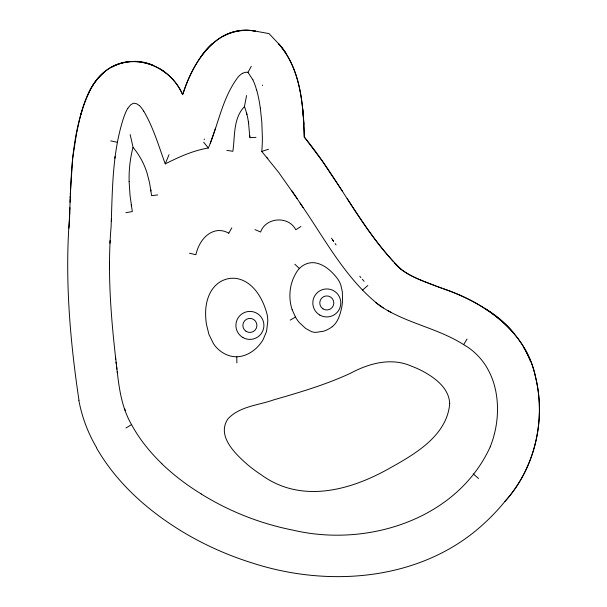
<?xml version="1.0" encoding="UTF-8"?>
<svg xmlns="http://www.w3.org/2000/svg" width="607" height="607" viewBox="0 0 607 607"><rect width="100%" height="100%" fill="white"/><g stroke="black" fill="none" stroke-linecap="round" stroke-linejoin="round"><path stroke-width="0.91" d="M69.82 210.386L69.904 207.67M70.071 202.245L70.154 199.528M70.26 196.19L69.456 220.409M70.192 198.17C71.702 160.574 74.137 120.869 91.832 86.877C113.448 48.689 165.4 56.056 182.358 94.138M69.684 214.461L69.775 211.744M70.329 194.21L72.597 158.435L76.528 133.699M69.638 215.819C64.661 277.376 69.858 339.321 78.978 400.271M111.369 221.183L111.468 218.755M69.433 220.925L68.978 228.156M109.95 243.27L110.087 240.539M114.822 158.26L115.042 156.591M117.439 373.411C111.589 324.821 106.923 275.608 111.096 226.684C112.401 192.047 112.166 156.803 121.939 123.229A93.273 93.273 0 0 1 124.883 114.351A39.956 39.956 0 0 1 127.781 108.334M246.571 95.534L244.416 106.673C232.982 118.464 235.114 136.37 232.845 151.31L226.813 150.346M76.672 132.986C80.777 113.304 85.261 92.218 99.29 76.945C124.223 48.317 169.019 62.43 182.669 94.707C192.639 62.832 216.046 23.635 255.509 31.154L269.022 33.613L278.454 43.598C300.882 68.803 303.272 104.867 304.289 137.061C339.313 179.232 361.757 231.419 401.515 269.667C413.481 278.423 427.92 282.794 441.539 288.173M213.793 133.274L215.485 128.206M213.512 134.124L210.234 143.404M204.157 139.731L204.415 139.033M183.018 93.751C192.965 62.126 216.517 23.696 255.509 31.154A50.161 50.161 0 0 0 223.778 35.927M143.753 111.164C153.404 127.599 158.753 146.097 165.233 163.905L168.989 154.739M490.266 446.775C457.094 519.41 367.311 547.643 293.181 530.177A275.449 275.449 0 0 1 201.205 493.992M165.233 163.905C178.921 156.985 193.132 150.521 208.376 148.009C218.437 124.42 222.344 97.461 238.331 76.785A17.391 17.391 0 0 1 242.603 73.265M251.275 66.315L247.99 72.37L252.861 79.828M228.809 233.149L231.806 227.822M300.617 203.846C324.973 239.021 345.641 279.121 380.012 305.799A100.284 100.284 0 0 0 384.58 308.751C409.475 323.842 439.081 328.903 463.642 344.639L467.033 339.032M332.272 326.695C338.16 322.044 340.224 314.267 341.741 307.248A59.251 59.251 0 0 0 342.56 300.685L342.34 291.853L340.914 285.396A24.508 24.508 0 0 0 336.718 277.672C331.255 270.881 324.275 264.477 315.42 262.892A17.391 17.391 0 0 0 306.702 263.719C301.838 265.456 297.954 269.174 295.624 273.749A43.347 43.347 0 0 0 290.025 292.164A44.66 44.66 0 0 0 292.142 309.714M96.392 447.678C117.629 484.849 151.204 513.628 187.874 534.911A320.413 320.413 0 0 0 251.04 562.59C328.417 588.137 421.926 580.891 483.817 523.727A202.897 202.897 0 0 0 504.971 501.382C534.926 468.376 546.11 419.953 535.488 376.864C525.67 329.146 481.457 300.875 438.11 286.883M504.971 501.382C534.911 468.369 546.103 419.953 535.488 376.864C526.026 331.308 484.91 302.688 443.254 288.826M362.576 290.063L367.85 285.48M300.966 226.51L295.784 229.742C288.591 215.614 265.912 217.131 260.593 232.011L254.978 229.598M125.922 428.026L131.544 424.612C122.159 408.534 119.306 389.975 117.234 371.772M290.176 320.132L295.465 317.074A37.095 37.095 0 0 0 299.259 322.507L305.716 328.501L311.52 331.65A16.609 16.609 0 0 0 315.868 332.378L323.485 331.255A29.637 29.637 0 0 0 332.264 326.687M260.335 108.114L261.807 122.083L262.368 137.387A138.093 138.093 0 0 1 261.761 151.416L268.499 149.246M125.861 212.67L132.318 211.577L130.05 195.583L129.109 181.485M157.676 194.93L151.613 195.689L149.542 182.737L147.099 173.215A74.107 74.107 0 0 0 133.1 147.448L130.156 134.549M236.783 356.795C246.123 356.521 254.637 351.021 260.266 343.812A36.716 36.716 0 0 0 263.165 339.503L266.519 331.543L267.801 321.27A40.487 40.487 0 0 0 267.095 314.373C263.157 299.092 253.294 281.147 236.161 278.423A24.584 24.584 0 0 0 222.648 280.517A24.257 24.257 0 0 0 219.62 282.194C209.203 288.985 205.409 302.256 205.614 314.115A72.734 72.734 0 0 0 206.471 324.442L208.967 334.518L213.558 343.797A30.828 30.828 0 0 0 216.798 347.864C221.927 353.304 229.234 356.87 236.783 356.795L236.897 362.925M255.972 137.364L249.872 137.69L248.445 121.939M110.709 140.885L117.538 142.334M189.505 253.24L195.886 254.72C197.609 247.277 201.175 239.97 207.215 235.099A20.099 20.099 0 0 1 217.708 230.584A18.726 18.726 0 0 1 228.771 233.209M436.395 286.238C421.835 280.343 405.423 275.601 394.793 263.263M387.888 310.625L390.999 312.385M463.642 344.639L467.572 347.045A63.743 63.743 0 0 1 488.711 370.877C494.439 381.757 497.087 394.072 497.467 406.303A101.619 101.619 0 0 1 490.236 446.76M383.283 307.878L375.923 302.734M473.293 473.923L478.566 478.506M139.352 105.603L136.772 103.812L134.215 103.251A4.317 4.317 0 0 0 132.903 103.509L130.611 104.882L128.312 107.614A29.955 29.955 0 0 0 127.834 108.365M294.827 264.235L299.297 268.423M161.91 463.725C150.012 452.223 139.435 439.21 131.544 424.612M393.586 261.883C375.945 242.459 361.423 220.516 347.189 198.557M362.311 279.212L364.086 281.269M261.731 151.416L278.575 172.274L297.119 198.572M266.602 157.205L267.824 158.655M359.761 276.215L360.877 277.566M203.679 142.22L208.376 148.009M335.087 243.506L336.073 244.925M291.755 190.697L300.131 203.117M332.651 239.932L333.622 241.358M331.475 238.179L333.448 241.085M300.093 203.034L303.045 207.518M342.454 191.266L322.067 160.832L304.289 137.061C303.272 104.867 300.882 68.803 278.454 43.598A66.641 66.641 0 0 1 286.61 54.175M295.465 317.074L292.157 309.707M262.421 85.056L262.581 85.549M246.579 113.13L246.928 114.42M124.701 408.67L125.186 410.476M131.218 204.658L131.453 206.198M150.748 189.445L150.976 191M248.483 122.174L248.665 123.464M116.043 362.098L116.256 363.866M116.574 366.507L116.901 369.155M249.765 135.748L249.834 137.038M109.518 268.992L109.48 262.3M115.725 359.45A1035.352 1035.352 0 0 1 115.413 356.779M139.413 105.542A30.555 30.555 0 0 1 143.707 111.195M242.656 73.364A8.225 8.225 0 0 1 247.997 72.316M252.907 79.805A67.134 67.134 0 0 1 256.579 90.003M256.678 89.98A135.247 135.247 0 0 1 260.282 108.122M201.228 493.946A233.164 233.164 0 0 1 161.841 463.801M96.559 447.579A145.703 145.703 0 0 1 78.834 400.294M129.147 181.485A122.462 122.462 0 0 1 132.979 147.463M244.477 106.65A70.495 70.495 0 0 1 248.392 121.946M302.582 108.046A262.057 262.057 0 0 1 303.925 124.329M200.318 57.635A72.286 72.286 0 0 1 212.533 43.347M160.468 69.137A52.604 52.604 0 0 1 165.605 72.901M134.094 61.33A47.073 47.073 0 0 1 152.964 65.169M131.18 61.466A47.467 47.467 0 0 0 117.007 64.729A46.944 46.944 0 0 0 112.234 66.952M104.442 72.15A52.111 52.111 0 0 0 98.577 77.726A64.031 64.031 0 0 0 88.781 92.666M80.928 114.313A189.376 189.376 0 0 1 82.028 110.391M523.515 347.143A111.597 111.597 0 0 1 530.412 361.264M485.365 308.804A104.912 104.912 0 0 1 514.137 333.486M400.719 269.045A40.35 40.35 0 0 1 394.785 263.271M449.711 403.594C447.04 435.947 414.452 454.393 388.988 468.604C349.594 490.76 300.556 503.825 260.858 474.522A134.276 134.276 0 0 1 248.255 465.243C236.093 454.658 216.191 436.334 227.875 418.967C239.477 406.242 258.332 405.37 273.643 399.884C299.676 392.388 325.807 384.701 350.444 373.282C369.056 363.29 391.454 357.106 411.721 366.279A92.112 92.112 0 0 1 422.889 371.272C435.234 377.994 449.036 388.237 449.711 403.594M246.078 331.323A7.034 7.034 0 0 0 256.913 325.762A7.034 7.034 0 0 0 246.677 319.161A7.034 7.034 0 0 0 246.078 331.323M242.906 337.538A14.007 14.007 0 0 0 263.908 325.413A14.007 14.007 0 0 0 242.906 313.28A14.007 14.007 0 0 0 242.906 337.538M319.813 315.071A14.007 14.007 0 0 0 340.815 302.946A14.007 14.007 0 0 0 319.813 290.814A14.007 14.007 0 0 0 319.813 315.071M322.985 308.857A7.034 7.034 0 0 0 333.82 303.295A7.034 7.034 0 0 0 323.584 296.694A7.034 7.034 0 0 0 322.985 308.857"/></g></svg>
